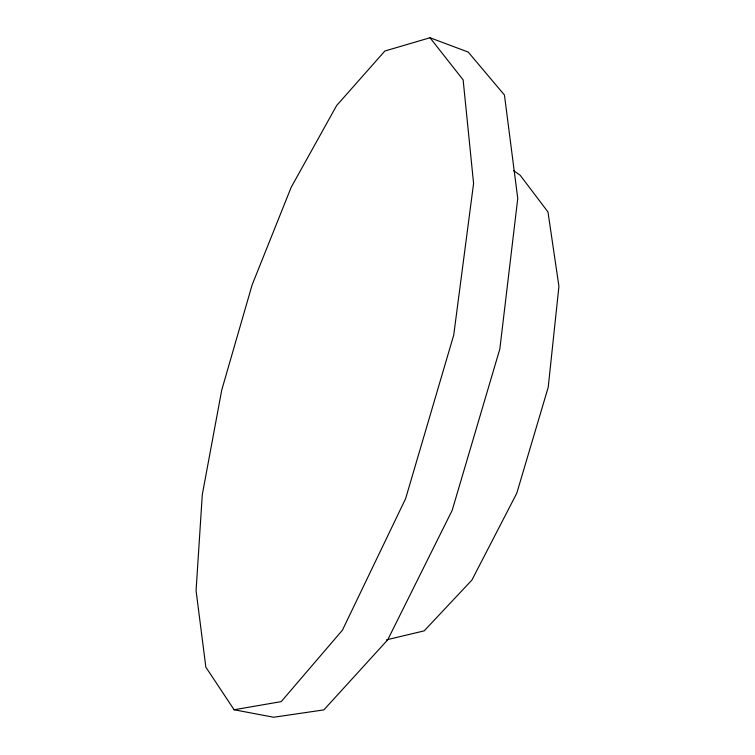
<?xml version="1.0" encoding="UTF-8"?>
<svg xmlns="http://www.w3.org/2000/svg" width="755" height="755" viewBox="0 0 755 755"><rect width="100%" height="100%" fill="white"/><g stroke="black" fill="none" stroke-linecap="round" stroke-linejoin="round"><path stroke-width="1.13" d="M430.001 37.75L384.861 51.019L336.636 105.549L291.194 187.268L252.104 284.956L221.762 389.948L202.293 494.619L196.073 590.637L205.851 667.165L234.097 709.757L273.64 717.25L323.876 709.889L387.692 639.853L452.16 510.389L499.848 348.914L517.76 198.499L504.444 95.026L468.213 52.076L430.001 37.75L463.136 79.87L473.583 183.446L453.717 335.116L405.624 498.621L342.459 630.123L281.219 701.622L234.097 709.757M386.466 639.853L424.187 630.859L471.894 580.095L516.769 493.251L548.215 387.277L558.927 286.362L547.979 211.976L520.157 175.217L513.56 170.583"/></g></svg>
